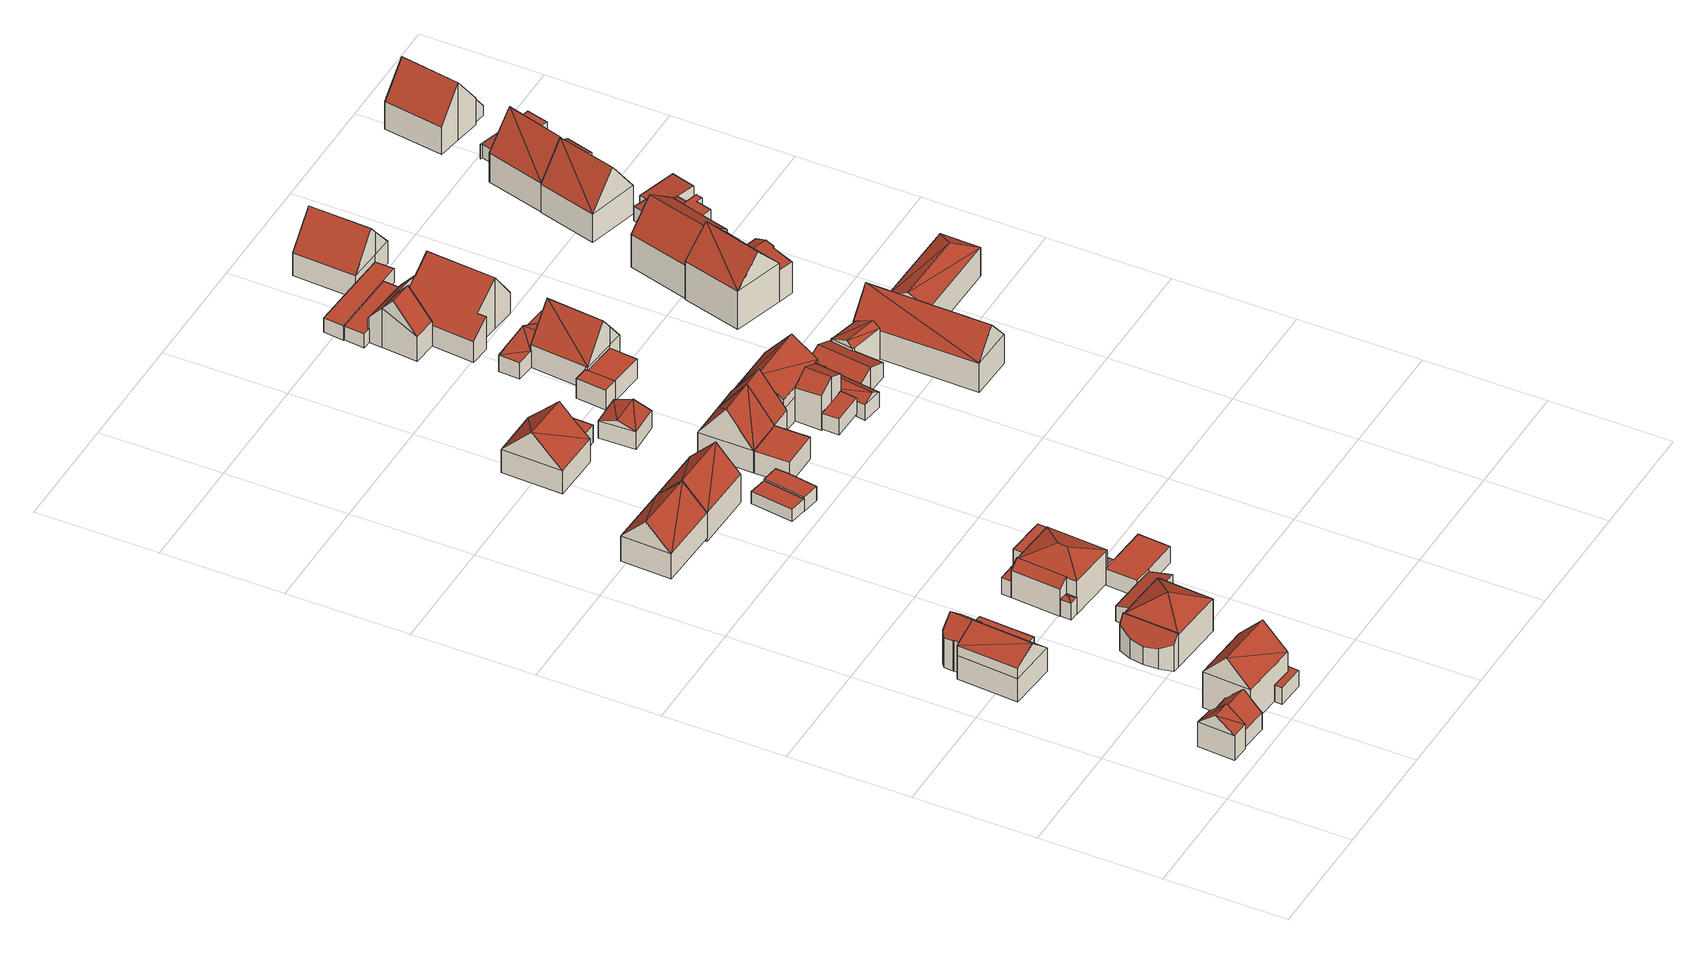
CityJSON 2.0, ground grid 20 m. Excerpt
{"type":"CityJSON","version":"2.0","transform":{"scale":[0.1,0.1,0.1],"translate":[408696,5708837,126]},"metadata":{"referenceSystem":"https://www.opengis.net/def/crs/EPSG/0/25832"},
"CityObjects":{
"building1":{"type":"Building","attributes":{"Gemeindeschluessel":"05978036","Geometrietyp2DReferenz":"3000","function":"31001_2460","roofType":"5000","measuredHeight":6.99},"geometry":[{"type":"MultiSurface","lod":"2","boundaries":[[[0,1,2,3]],[[1,4,5,2]],[[4,6,7,5]],[[6,0,3,7]],[[1,8,4]],[[8,1,9]],[[9,6,8]],[[6,9,0]],[[6,4,8]],[[1,0,9]],[[3,2,5,7]]],"semantics":{"surfaces":[{"type":"WallSurface"},{"type":"RoofSurface"},{"type":"GroundSurface"}],"values":[0,0,0,0,1,1,1,1,0,0,2]}}]},
"building2":{"type":"Building","attributes":{"Gemeindeschluessel":"05978036","Geometrietyp2DReferenz":"3000","function":"31001_2460","roofType":"5000","measuredHeight":6.03},"geometry":[{"type":"MultiSurface","lod":"2","boundaries":[[[10,11,5,12]],[[11,13,14,5]],[[13,15,16,14]],[[15,17,18,16]],[[17,19,20,18]],[[19,21,22,20]],[[21,10,12,22]],[[23,17,15,13,11,24]],[[21,19,23,24,10]],[[11,10,24]],[[19,17,23]],[[12,5,14,16,18,20,22]]],"semantics":{"surfaces":[{"type":"WallSurface"},{"type":"RoofSurface"},{"type":"GroundSurface"}],"values":[0,0,0,0,0,0,0,1,1,0,0,2]}}]},
"building3":{"type":"Building","attributes":{"Gemeindeschluessel":"05978036","Geometrietyp2DReferenz":"3000","function":"31001_1000"},"children":["building3-1","building3-2"]},
"building3-1":{"type":"BuildingPart","attributes":{"roofType":"3100","measuredHeight":7.99},"parents":["building3"],"geometry":[{"type":"MultiSurface","lod":"2","boundaries":[[[25,26,27,28]],[[26,29,30,27]],[[29,31,32,30]],[[31,33,34,32]],[[35,36,37,38]],[[36,25,28,37]],[[39,26,25,36,40]],[[26,39,41]],[[42,41,39,43,44,45]],[[41,42,46]],[[26,41,46,29]],[[29,46,42,31]],[[31,42,45,47,33]],[[35,40,36]],[[28,27,30,32,34,48,38,37]],[[48,34,33,49]],[[38,48,49,35]],[[45,44,47]],[[44,43,49,33,47]],[[49,43,39,40,35]]],"semantics":{"surfaces":[{"type":"WallSurface"},{"type":"RoofSurface"},{"type":"GroundSurface"},{"type":"ClosureSurface"}],"values":[0,0,0,0,0,0,1,1,1,1,0,0,0,0,2,3,3,0,3,3]}}]},
"building3-2":{"type":"BuildingPart","attributes":{"roofType":"5000","measuredHeight":8.1},"parents":["building3"],"geometry":[{"type":"MultiSurface","lod":"2","boundaries":[[[47,50,51,34,33]],[[50,52,53,51]],[[52,54,55,53]],[[54,56,57,55]],[[56,58,59,57]],[[58,60,61,59]],[[60,62,40,35,38,61]],[[58,56,54,52,50,47,44,63]],[[63,62,60,58]],[[48,34,51,53,55,57,59,61,38]],[[44,43,63]],[[33,34,48,49]],[[47,33,49,43,44]],[[43,39,40,62,63]],[[38,35,49,48]],[[43,49,35,40,39]]],"semantics":{"surfaces":[{"type":"WallSurface"},{"type":"RoofSurface"},{"type":"GroundSurface"},{"type":"ClosureSurface"}],"values":[0,0,0,0,0,0,0,1,1,2,0,3,3,0,3,3]}}]},
"building4":{"type":"Building","attributes":{"Gemeindeschluessel":"05978036","Geometrietyp2DReferenz":"3000","function":"31001_1000"},"children":["building4-1","building4-2"]},
"building4-1":{"type":"BuildingPart","attributes":{"roofType":"5000","measuredHeight":10.74},"parents":["building4"],"geometry":[{"type":"MultiSurface","lod":"2","boundaries":[[[64,65,66,67]],[[65,68,69,66]],[[70,68,65,71]],[[71,72,70]],[[72,71,64]],[[65,64,71]],[[72,68,70]],[[73,74,67,66,69,75]],[[67,74,76,77,72,64]],[[74,73,77,76]],[[77,78,75,69,68,72]],[[77,73,75,78]]],"semantics":{"surfaces":[{"type":"WallSurface"},{"type":"RoofSurface"},{"type":"GroundSurface"},{"type":"ClosureSurface"}],"values":[0,0,1,1,1,0,0,2,0,3,0,3]}}]},
"building4-2":{"type":"BuildingPart","attributes":{"roofType":"1000","measuredHeight":3.03},"parents":["building4"],"geometry":[{"type":"MultiSurface","lod":"2","boundaries":[[[79,76,74,80]],[[78,81,82,75]],[[81,83,84,82]],[[83,79,80,84]],[[83,81,78,77,76,79]],[[80,74,73,75,82,84]],[[73,74,76,77]],[[75,73,77,78]]],"semantics":{"surfaces":[{"type":"WallSurface"},{"type":"RoofSurface"},{"type":"GroundSurface"},{"type":"ClosureSurface"}],"values":[0,0,0,0,1,2,3,3]}}]},
"building5":{"type":"Building","attributes":{"Gemeindeschluessel":"05978036","Geometrietyp2DReferenz":"3000","function":"31001_2460","roofType":"1000","measuredHeight":2.76},"geometry":[{"type":"MultiSurface","lod":"2","boundaries":[[[85,86,87,88]],[[86,89,90,87]],[[89,91,92,90]],[[91,93,94,92]],[[93,85,88,94]],[[93,91,89,86,85]],[[88,87,90,92,94]]],"semantics":{"surfaces":[{"type":"WallSurface"},{"type":"RoofSurface"},{"type":"GroundSurface"}],"values":[0,0,0,0,0,1,2]}}]},
"building6":{"type":"Building","attributes":{"Gemeindeschluessel":"05978036","Geometrietyp2DReferenz":"3000","function":"51009_1610","roofType":"2100","measuredHeight":6.32},"geometry":[{"type":"MultiSurface","lod":"2","boundaries":[[[95,96,97,98]],[[96,99,100,97]],[[99,101,102,100]],[[101,103,104,102]],[[103,105,106,104]],[[105,107,108,106]],[[107,95,98,108]],[[107,105,103,101,99,96,95]],[[98,97,100,102,104,106,108]]],"semantics":{"surfaces":[{"type":"WallSurface"},{"type":"RoofSurface"},{"type":"GroundSurface"}],"values":[0,0,0,0,0,0,0,1,2]}}]},
"building7":{"type":"Building","attributes":{"Gemeindeschluessel":"05978036","Geometrietyp2DReferenz":"3000","function":"31001_1000","roofType":"5000","measuredHeight":8.62},"geometry":[{"type":"MultiSurface","lod":"2","boundaries":[[[109,110,111,112]],[[110,113,108,111]],[[113,114,106,108]],[[114,115,116,106]],[[115,117,118,116]],[[117,109,112,118]],[[119,120,113]],[[114,119,117,115]],[[119,114,120]],[[110,109,117]],[[110,117,119]],[[110,119,113]],[[113,120,114]],[[112,111,108,106,116,118]]],"semantics":{"surfaces":[{"type":"WallSurface"},{"type":"RoofSurface"},{"type":"GroundSurface"}],"values":[0,0,0,0,0,0,1,1,1,1,1,1,0,2]}}]},
"building8":{"type":"Building","attributes":{"Gemeindeschluessel":"05978036","Geometrietyp2DReferenz":"3000","function":"51009_1610","roofType":"5000","measuredHeight":3.43},"geometry":[{"type":"MultiSurface","lod":"2","boundaries":[[[121,122,123,124]],[[122,125,126,123]],[[125,127,128,126]],[[127,121,124,128]],[[129,127,125]],[[130,129,125,122]],[[130,122,121]],[[129,130,121,127]],[[124,123,126,128]]],"semantics":{"surfaces":[{"type":"WallSurface"},{"type":"RoofSurface"},{"type":"GroundSurface"}],"values":[0,0,0,0,1,1,1,1,2]}}]},
"building9":{"type":"Building","attributes":{"Gemeindeschluessel":"05978036","Geometrietyp2DReferenz":"3000","function":"31001_1000","roofType":"3100","measuredHeight":8.81},"geometry":[{"type":"MultiSurface","lod":"2","boundaries":[[[131,132,133,134]],[[132,135,136,133]],[[135,137,138,136]],[[137,131,134,138]],[[135,132,139]],[[131,137,140]],[[132,140,139]],[[140,132,131]],[[137,139,140]],[[139,137,135]],[[134,133,136,138]]],"semantics":{"surfaces":[{"type":"WallSurface"},{"type":"RoofSurface"},{"type":"GroundSurface"}],"values":[0,0,0,0,0,0,1,1,1,1,2]}}]},
"building10":{"type":"Building","attributes":{"Gemeindeschluessel":"05978036","Geometrietyp2DReferenz":"3000","function":"31001_2460","roofType":"2100","measuredHeight":3.81},"geometry":[{"type":"MultiSurface","lod":"2","boundaries":[[[141,142,143,144]],[[142,145,146,143]],[[145,147,148,146]],[[147,149,150,148]],[[149,151,152,150]],[[151,153,154,152]],[[153,141,144,154]],[[153,151,149,147,145,142,141]],[[144,143,146,148,150,152,154]]],"semantics":{"surfaces":[{"type":"WallSurface"},{"type":"RoofSurface"},{"type":"GroundSurface"}],"values":[0,0,0,0,0,0,0,1,2]}}]},
"building11":{"type":"Building","attributes":{"Gemeindeschluessel":"05978036","Geometrietyp2DReferenz":"3000","function":"51009_1610","roofType":"1000","measuredHeight":3.03},"geometry":[{"type":"MultiSurface","lod":"2","boundaries":[[[155,156,157,158]],[[156,159,160,157]],[[159,161,162,160]],[[161,163,164,162]],[[163,155,158,164]],[[163,161,159,156,155]],[[158,157,160,162,164]]],"semantics":{"surfaces":[{"type":"WallSurface"},{"type":"RoofSurface"},{"type":"GroundSurface"}],"values":[0,0,0,0,0,1,2]}}]},
"building12":{"type":"Building","attributes":{"Gemeindeschluessel":"05978036","Geometrietyp2DReferenz":"3000","function":"31001_1000"},"children":["building12-1","building12-2","building12-3","building12-4"]},
"building12-1":{"type":"BuildingPart","attributes":{"roofType":"1000","measuredHeight":5.88},"parents":["building12"],"geometry":[{"type":"MultiSurface","lod":"2","boundaries":[[[165,166,160,162]],[[166,167,168,160]],[[167,169,170,168]],[[169,167,166,165]],[[162,160,168,170]],[[162,170,169,165]]],"semantics":{"surfaces":[{"type":"WallSurface"},{"type":"RoofSurface"},{"type":"GroundSurface"},{"type":"ClosureSurface"}],"values":[0,0,0,1,2,3]}}]},
"building12-2":{"type":"BuildingPart","attributes":{"roofType":"5000","measuredHeight":7.64},"parents":["building12"],"geometry":[{"type":"MultiSurface","lod":"2","boundaries":[[[171,172,173,174]],[[172,175,176,173]],[[177,178,165,162,164]],[[179,171,174,180,181]],[[182,183,178,177]],[[177,175,172,184,182]],[[184,172,171,179]],[[182,184,179,183]],[[174,173,176,164,162,170,180]],[[164,176,175,177]],[[169,165,178,183]],[[169,185,170,162,165]],[[181,185,169,183,179]],[[181,180,170,185]]],"semantics":{"surfaces":[{"type":"WallSurface"},{"type":"RoofSurface"},{"type":"GroundSurface"},{"type":"ClosureSurface"}],"values":[0,0,0,0,1,1,1,1,2,3,0,3,0,3]}}]},
"building12-3":{"type":"BuildingPart","attributes":{"roofType":"5000","measuredHeight":3.65},"parents":["building12"],"geometry":[{"type":"MultiSurface","lod":"2","boundaries":[[[186,181,180,187]],[[185,188,189,170]],[[188,186,187,189]],[[190,188,185]],[[191,190,185,181]],[[191,181,186]],[[190,191,186,188]],[[187,180,170,189]],[[170,180,181,185]]],"semantics":{"surfaces":[{"type":"WallSurface"},{"type":"RoofSurface"},{"type":"GroundSurface"},{"type":"ClosureSurface"}],"values":[0,0,0,1,1,1,1,2,3]}}]},
"building12-4":{"type":"BuildingPart","attributes":{"roofType":"2100","measuredHeight":6.14},"parents":["building12"],"geometry":[{"type":"MultiSurface","lod":"2","boundaries":[[[192,193,158,194]],[[193,195,177,164,158]],[[196,192,194,176,175]],[[196,195,193,192]],[[194,158,164,176]],[[196,175,177,195]],[[175,176,164,177]]],"semantics":{"surfaces":[{"type":"WallSurface"},{"type":"RoofSurface"},{"type":"GroundSurface"},{"type":"ClosureSurface"}],"values":[0,0,0,1,2,0,3]}}]},
"building13":{"type":"Building","attributes":{"Gemeindeschluessel":"05978036","Geometrietyp2DReferenz":"3000","function":"31001_2460","roofType":"1000","measuredHeight":3},"geometry":[{"type":"MultiSurface","lod":"2","boundaries":[[[197,198,199,200]],[[198,201,202,199]],[[201,203,204,202]],[[203,205,206,204]],[[205,207,208,206]],[[207,209,210,208]],[[209,197,200,210]],[[209,207,205,203,201,198,197]],[[200,199,202,204,206,208,210]]],"semantics":{"surfaces":[{"type":"WallSurface"},{"type":"RoofSurface"},{"type":"GroundSurface"}],"values":[0,0,0,0,0,0,0,1,2]}}]},
"building14":{"type":"Building","attributes":{"Gemeindeschluessel":"05978036","Geometrietyp2DReferenz":"3000","function":"31001_1000","roofType":"3100","measuredHeight":9.43},"geometry":[{"type":"MultiSurface","lod":"2","boundaries":[[[137,211,212,213]],[[211,214,215,212]],[[214,131,216,215]],[[131,137,213,216]],[[214,211,217]],[[137,131,218]],[[211,218,217]],[[218,211,137]],[[131,217,218]],[[217,131,214]],[[213,212,215,216]]],"semantics":{"surfaces":[{"type":"WallSurface"},{"type":"RoofSurface"},{"type":"GroundSurface"}],"values":[0,0,0,0,0,0,1,1,1,1,2]}}]},
"building15":{"type":"Building","attributes":{"Gemeindeschluessel":"05978036","Geometrietyp2DReferenz":"3000","function":"51009_1610","roofType":"1000","measuredHeight":3.35},"geometry":[{"type":"MultiSurface","lod":"2","boundaries":[[[219,220,221,168]],[[220,222,189,221]],[[222,223,170,189]],[[223,219,168,170]],[[223,222,220,219]],[[168,221,189,170]]],"semantics":{"surfaces":[{"type":"WallSurface"},{"type":"RoofSurface"},{"type":"GroundSurface"}],"values":[0,0,0,0,1,2]}}]},
"building16":{"type":"Building","attributes":{"Gemeindeschluessel":"05978036","Geometrietyp2DReferenz":"3000","function":"31001_2460","roofType":"1000","measuredHeight":2.25},"geometry":[{"type":"MultiSurface","lod":"2","boundaries":[[[224,225,226,227]],[[225,228,229,226]],[[228,230,231,229]],[[230,224,227,231]],[[230,228,225,224]],[[227,226,229,231]]],"semantics":{"surfaces":[{"type":"WallSurface"},{"type":"RoofSurface"},{"type":"GroundSurface"}],"values":[0,0,0,0,1,2]}}]},
"building17":{"type":"Building","attributes":{"Gemeindeschluessel":"05978036","Geometrietyp2DReferenz":"3000","function":"31001_1000","roofType":"5000","measuredHeight":9.15},"geometry":[{"type":"MultiSurface","lod":"2","boundaries":[[[232,233,234,235]],[[233,236,237,234]],[[236,238,239,237]],[[238,240,241,239]],[[240,242,243,241]],[[242,232,235,243]],[[244,245,236,246]],[[246,236,233]],[[242,247,244,246]],[[242,246,232]],[[240,247,242]],[[238,245,244,247,240]],[[236,245,238]],[[232,246,233]],[[235,234,237,239,241,243]]],"semantics":{"surfaces":[{"type":"WallSurface"},{"type":"RoofSurface"},{"type":"GroundSurface"}],"values":[0,0,0,0,0,0,1,1,1,1,0,0,0,0,2]}}]},
"building18":{"type":"Building","attributes":{"Gemeindeschluessel":"05978036","Geometrietyp2DReferenz":"3000","function":"31001_2460","roofType":"1000","measuredHeight":2.6},"geometry":[{"type":"MultiSurface","lod":"2","boundaries":[[[248,249,250,251]],[[249,252,253,250]],[[252,254,255,253]],[[254,256,257,255]],[[256,248,251,257]],[[256,254,252,249,248]],[[251,250,253,255,257]]],"semantics":{"surfaces":[{"type":"WallSurface"},{"type":"RoofSurface"},{"type":"GroundSurface"}],"values":[0,0,0,0,0,1,2]}}]},
"building19":{"type":"Building","attributes":{"Gemeindeschluessel":"05978036","Geometrietyp2DReferenz":"3000","function":"31001_2460","roofType":"1000","measuredHeight":3.25},"geometry":[{"type":"MultiSurface","lod":"2","boundaries":[[[258,259,260,261]],[[259,262,263,260]],[[262,264,265,263]],[[264,258,261,265]],[[264,262,259,258]],[[261,260,263,265]]],"semantics":{"surfaces":[{"type":"WallSurface"},{"type":"RoofSurface"},{"type":"GroundSurface"}],"values":[0,0,0,0,1,2]}}]},
"building20":{"type":"Building","attributes":{"Gemeindeschluessel":"05978036","Geometrietyp2DReferenz":"3000","function":"31001_1310","roofType":"3100","measuredHeight":4.3},"geometry":[{"type":"MultiSurface","lod":"2","boundaries":[[[266,267,268,269]],[[267,270,271,268]],[[270,272,273,271]],[[272,266,269,273]],[[270,267,274]],[[266,272,275]],[[275,267,266]],[[267,275,274]],[[272,274,275]],[[274,272,270]],[[269,268,271,273]]],"semantics":{"surfaces":[{"type":"WallSurface"},{"type":"RoofSurface"},{"type":"GroundSurface"}],"values":[0,0,0,0,0,0,1,1,1,1,2]}}]},
"building21":{"type":"Building","attributes":{"Gemeindeschluessel":"05978036","Geometrietyp2DReferenz":"3000","function":"31001_1000"},"children":["building21-1","building21-2","building21-3"]},
"building21-1":{"type":"BuildingPart","attributes":{"roofType":"3100","measuredHeight":9.91},"parents":["building21"],"geometry":[{"type":"MultiSurface","lod":"2","boundaries":[[[276,277,278,279]],[[277,280,281,278]],[[280,282,283,281]],[[282,284,285,283]],[[284,286,287,285]],[[280,277,276,288]],[[288,286,284,282,280]],[[287,289,279,278,281,283,285]],[[289,287,286,290]],[[290,286,288]],[[289,290,276,279]],[[276,290,288]]],"semantics":{"surfaces":[{"type":"WallSurface"},{"type":"RoofSurface"},{"type":"GroundSurface"},{"type":"ClosureSurface"}],"values":[0,0,0,0,0,1,1,2,3,3,3,3]}}]},
"building21-2":{"type":"BuildingPart","attributes":{"roofType":"3100","measuredHeight":9.91},"parents":["building21"],"geometry":[{"type":"MultiSurface","lod":"2","boundaries":[[[291,276,279,292]],[[293,291,292,294]],[[291,293,295]],[[276,295,288]],[[295,276,291]],[[293,288,295]],[[288,293,286]],[[292,279,289,287,294]],[[287,289,290,286]],[[289,279,276,290]],[[286,293,294,287]],[[286,290,288]],[[288,290,276]]],"semantics":{"surfaces":[{"type":"WallSurface"},{"type":"RoofSurface"},{"type":"GroundSurface"},{"type":"ClosureSurface"}],"values":[0,0,0,1,1,1,1,2,3,3,3,3,3]}}]},
"building21-3":{"type":"BuildingPart","attributes":{"roofType":"1000","measuredHeight":4.01},"parents":["building21"],"geometry":[{"type":"MultiSurface","lod":"2","boundaries":[[[286,296,297,287]],[[296,298,299,297]],[[298,293,294,299]],[[293,298,296,286]],[[287,297,299,294]],[[293,286,287,294]]],"semantics":{"surfaces":[{"type":"WallSurface"},{"type":"RoofSurface"},{"type":"GroundSurface"},{"type":"ClosureSurface"}],"values":[0,0,0,1,2,3]}}]},
"building22":{"type":"Building","attributes":{"Gemeindeschluessel":"05978036","Geometrietyp2DReferenz":"3000","function":"51009_1610","roofType":"1000","measuredHeight":2.91},"geometry":[{"type":"MultiSurface","lod":"2","boundaries":[[[300,301,302,303]],[[301,304,305,302]],[[304,306,307,305]],[[306,300,303,307]],[[306,304,301,300]],[[303,302,305,307]]],"semantics":{"surfaces":[{"type":"WallSurface"},{"type":"RoofSurface"},{"type":"GroundSurface"}],"values":[0,0,0,0,1,2]}}]},
"building23":{"type":"Building","attributes":{"Gemeindeschluessel":"05978036","Geometrietyp2DReferenz":"3000","function":"31001_1000"},"children":["building23-1","building23-2"]},
"building23-1":{"type":"BuildingPart","attributes":{"roofType":"3100","measuredHeight":7.7},"parents":["building23"],"geometry":[{"type":"MultiSurface","lod":"2","boundaries":[[[308,309,310,311,312]],[[309,313,314,310]],[[313,315,316,314]],[[315,317,318,316]],[[317,319,320,318]],[[319,321,322,320]],[[321,323,324,322]],[[323,325,326,327,324]],[[321,319,317,315,313,309,308,328,329]],[[329,330,325,323,321]],[[331,311,310,314,316,318,320,322,324,327]],[[328,332,329]],[[312,311,331,333]],[[308,312,333,332,328]],[[332,330,329]],[[327,326,333,331]],[[333,326,325,330,332]]],"semantics":{"surfaces":[{"type":"WallSurface"},{"type":"RoofSurface"},{"type":"GroundSurface"},{"type":"ClosureSurface"}],"values":[0,0,0,0,0,0,0,0,1,1,2,0,3,3,0,3,3]}}]},
"building23-2":{"type":"BuildingPart","attributes":{"roofType":"3100","measuredHeight":9.23},"parents":["building23"],"geometry":[{"type":"MultiSurface","lod":"2","boundaries":[[[334,335,336,337]],[[335,338,339,336]],[[338,312,311,339]],[[326,340,341,327]],[[340,342,343,341]],[[342,334,337,343]],[[344,342,345]],[[342,344,334]],[[345,346,344]],[[346,345,347,348,330,332,328,349,350]],[[335,346,350,338]],[[338,350,349,308,312]],[[326,325,348,347,340]],[[340,347,345,342]],[[334,344,346,335]],[[337,336,339,311,331,327,341,343]],[[331,311,312,333]],[[327,331,333,326]],[[348,325,330]],[[328,308,349]],[[332,333,312,308,328]],[[333,332,330,325,326]]],"semantics":{"surfaces":[{"type":"WallSurface"},{"type":"RoofSurface"},{"type":"GroundSurface"},{"type":"ClosureSurface"}],"values":[0,0,0,0,0,0,1,1,1,1,0,0,0,0,0,2,3,3,0,0,3,3]}}]},
"building24":{"type":"Building","attributes":{"Gemeindeschluessel":"05978036","Geometrietyp2DReferenz":"3000","function":"31001_1000"},"children":["building24-1","building24-2","building24-3"]},
"building24-1":{"type":"BuildingPart","attributes":{"roofType":"3100","measuredHeight":9.7},"parents":["building24"],"geometry":[{"type":"MultiSurface","lod":"2","boundaries":[[[351,352,353,354,355]],[[356,357,358,359,360]],[[357,361,362,358]],[[361,363,364,362]],[[363,365,366,364]],[[365,351,355,366]],[[365,367,368,369]],[[369,370,351,365]],[[368,361,357,356,371]],[[371,369,368]],[[352,370,369,371]],[[351,370,352]],[[363,367,365]],[[361,368,367,363]],[[355,354,372,359,358,362,364,366]],[[353,352,371,373]],[[373,372,354,353]],[[360,373,371,356]],[[359,372,373,360]]],"semantics":{"surfaces":[{"type":"WallSurface"},{"type":"RoofSurface"},{"type":"GroundSurface"},{"type":"ClosureSurface"}],"values":[0,0,0,0,0,0,1,1,1,1,0,0,0,0,2,0,3,0,3]}}]},
"building24-2":{"type":"BuildingPart","attributes":{"roofType":"1000","measuredHeight":3.6},"parents":["building24"],"geometry":[{"type":"MultiSurface","lod":"2","boundaries":[[[374,375,376,377]],[[375,360,359,376]],[[378,374,377,379]],[[378,373,360,375,374]],[[377,376,359,372,379]],[[372,359,360,373]],[[379,372,373,378]]],"semantics":{"surfaces":[{"type":"WallSurface"},{"type":"RoofSurface"},{"type":"GroundSurface"},{"type":"ClosureSurface"}],"values":[0,0,0,1,2,3,3]}}]},
"building24-3":{"type":"BuildingPart","attributes":{"roofType":"1000","measuredHeight":3.6},"parents":["building24"],"geometry":[{"type":"MultiSurface","lod":"2","boundaries":[[[353,380,381,354]],[[380,378,379,381]],[[373,378,380,353]],[[354,381,379,372]],[[373,372,379,378]],[[354,372,373,353]]],"semantics":{"surfaces":[{"type":"WallSurface"},{"type":"RoofSurface"},{"type":"GroundSurface"},{"type":"ClosureSurface"}],"values":[0,0,1,2,3,3]}}]},
"building25":{"type":"Building","attributes":{"Gemeindeschluessel":"05978036","Geometrietyp2DReferenz":"3000","function":"31001_2460","roofType":"5000","measuredHeight":3.93},"geometry":[{"type":"MultiSurface","lod":"2","boundaries":[[[382,383,384,385]],[[383,386,387,384]],[[386,388,389,387]],[[388,390,391,389]],[[390,392,393,391]],[[392,394,395,393]],[[394,382,385,395]],[[383,396,397,386]],[[397,396,398,394]],[[394,392,390,388,397]],[[382,398,396,383]],[[394,398,382]],[[386,397,388]],[[385,384,387,389,391,393,395]]],"semantics":{"surfaces":[{"type":"WallSurface"},{"type":"RoofSurface"},{"type":"GroundSurface"}],"values":[0,0,0,0,0,0,0,1,1,1,0,0,0,2]}}]},
"building26":{"type":"Building","attributes":{"Gemeindeschluessel":"05978036","Geometrietyp2DReferenz":"3000","function":"31001_2460","roofType":"5000","measuredHeight":3.74},"geometry":[{"type":"MultiSurface","lod":"2","boundaries":[[[399,400,401,358]],[[400,402,403,401]],[[402,404,405,403]],[[404,406,407,405]],[[406,408,409,407]],[[408,410,364,409]],[[410,411,362,364]],[[411,399,358,362]],[[408,404,410]],[[404,408,406]],[[412,410,404]],[[410,412,413]],[[412,411,413]],[[402,411,412]],[[402,399,411]],[[399,402,400]],[[404,402,412]],[[411,410,413]],[[358,401,403,405,407,409,364,362]]],"semantics":{"surfaces":[{"type":"WallSurface"},{"type":"RoofSurface"},{"type":"GroundSurface"}],"values":[0,0,0,0,0,0,0,0,1,1,1,1,1,1,1,1,0,0,2]}}]},
"building27":{"type":"Building","attributes":{"Gemeindeschluessel":"05978036","Geometrietyp2DReferenz":"3000","function":"31001_2460","roofType":"1000","measuredHeight":2.52},"geometry":[{"type":"MultiSurface","lod":"2","boundaries":[[[414,415,416,417]],[[415,418,419,416]],[[418,420,421,419]],[[420,422,423,421]],[[422,424,425,423]],[[424,426,427,425]],[[426,428,429,427]],[[428,414,417,429]],[[428,426,424,422,420,418,415,414]],[[417,416,419,421,423,425,427,429]]],"semantics":{"surfaces":[{"type":"WallSurface"},{"type":"RoofSurface"},{"type":"GroundSurface"}],"values":[0,0,0,0,0,0,0,0,1,2]}}]},
"building28":{"type":"Building","attributes":{"Gemeindeschluessel":"05978036","Geometrietyp2DReferenz":"3000","function":"31001_1000"},"children":["building28-1","building28-2","building28-3","building28-4"]},
"building28-1":{"type":"BuildingPart","attributes":{"roofType":"3100","measuredHeight":9.31},"parents":["building28"],"geometry":[{"type":"MultiSurface","lod":"2","boundaries":[[[430,431,432,433,434]],[[431,435,436,432]],[[435,437,438,436]],[[437,439,440,438]],[[439,441,442,440]],[[441,443,444,442]],[[445,446,419,421,447]],[[446,448,449,419]],[[448,450,451,449]],[[450,452,453,454,451]],[[448,446,445,447,455,443,441,439,437,435]],[[435,431,430,452,450,448]],[[433,432,436,438,440,442,444,456,421,419,449,451,454]],[[455,456,444,443]],[[421,456,455,447]],[[434,453,452,430]],[[434,433,454,453]]],"semantics":{"surfaces":[{"type":"WallSurface"},{"type":"RoofSurface"},{"type":"GroundSurface"},{"type":"ClosureSurface"}],"values":[0,0,0,0,0,0,0,0,0,0,1,1,2,3,3,0,3]}}]},
"building28-2":{"type":"BuildingPart","attributes":{"roofType":"3100","measuredHeight":9.44},"parents":["building28"],"geometry":[{"type":"MultiSurface","lod":"2","boundaries":[[[457,458,459,444,443]],[[458,460,461,459]],[[460,458,462]],[[457,463,464]],[[458,457,464,462]],[[463,460,462,464]],[[444,459,461,456]],[[461,460,463,455,456]],[[457,443,455,463]],[[443,444,456,455]]],"semantics":{"surfaces":[{"type":"WallSurface"},{"type":"RoofSurface"},{"type":"GroundSurface"},{"type":"ClosureSurface"}],"values":[0,0,0,0,1,1,2,3,0,3]}}]},
"building28-3":{"type":"BuildingPart","attributes":{"roofType":"2100","measuredHeight":7.21},"parents":["building28"],"geometry":[{"type":"MultiSurface","lod":"2","boundaries":[[[465,447,421,423]],[[466,427,461,460]],[[466,467,425,427]],[[467,465,423,425]],[[467,466,460,463,447,465]],[[423,421,456,461,427,425]],[[455,447,463]],[[456,421,447,455]],[[460,461,456,455,463]]],"semantics":{"surfaces":[{"type":"WallSurface"},{"type":"RoofSurface"},{"type":"GroundSurface"},{"type":"ClosureSurface"}],"values":[0,0,0,0,1,2,0,3,3]}}]},
"building28-4":{"type":"BuildingPart","attributes":{"roofType":"1000","measuredHeight":3.68},"parents":["building28"],"geometry":[{"type":"MultiSurface","lod":"2","boundaries":[[[468,434,433,469]],[[453,470,471,454]],[[470,468,469,471]],[[470,453,434,468]],[[469,433,454,471]],[[454,433,434,453]]],"semantics":{"surfaces":[{"type":"WallSurface"},{"type":"RoofSurface"},{"type":"GroundSurface"},{"type":"ClosureSurface"}],"values":[0,0,0,1,2,3]}}]},
"building29":{"type":"Building","attributes":{"Gemeindeschluessel":"05978036","Geometrietyp2DReferenz":"3000","function":"31001_2460","roofType":"3100","measuredHeight":4.35},"geometry":[{"type":"MultiSurface","lod":"2","boundaries":[[[472,473,474,475]],[[473,476,477,474]],[[476,478,479,477]],[[478,480,481,479]],[[480,482,483,481]],[[482,484,485,483]],[[484,486,487,485]],[[486,488,489,487]],[[488,490,491,489]],[[490,472,475,491]],[[486,484,482,480]],[[480,478,476,473,472,490,488,486]],[[475,474,477,479,481,483,485,487,489,491]]],"semantics":{"surfaces":[{"type":"WallSurface"},{"type":"RoofSurface"},{"type":"GroundSurface"}],"values":[0,0,0,0,0,0,0,0,0,0,1,1,2]}}]},
"building30":{"type":"Building","attributes":{"Gemeindeschluessel":"05978036","Geometrietyp2DReferenz":"3000","function":"31001_2460","roofType":"1000","measuredHeight":2.59},"geometry":[{"type":"MultiSurface","lod":"2","boundaries":[[[414,492,493,494]],[[492,495,496,493]],[[495,497,498,496]],[[497,499,500,498]],[[499,415,501,500]],[[415,414,494,501]],[[415,499,497,495,492,414]],[[494,493,496,498,500,501]]],"semantics":{"surfaces":[{"type":"WallSurface"},{"type":"RoofSurface"},{"type":"GroundSurface"}],"values":[0,0,0,0,0,0,1,2]}}]},
"building31":{"type":"Building","attributes":{"Gemeindeschluessel":"05978036","Geometrietyp2DReferenz":"3000","function":"31001_1000","roofType":"3100","measuredHeight":9.62},"geometry":[{"type":"MultiSurface","lod":"2","boundaries":[[[502,503,504,505]],[[503,506,507,504]],[[506,508,509,507]],[[508,510,511,509]],[[510,502,505,511]],[[510,512,513,502]],[[503,513,512,514,506]],[[508,514,512,510]],[[506,514,508]],[[502,513,503]],[[505,504,507,509,511]]],"semantics":{"surfaces":[{"type":"WallSurface"},{"type":"RoofSurface"},{"type":"GroundSurface"}],"values":[0,0,0,0,0,1,1,0,0,0,2]}}]},
"building32":{"type":"Building","attributes":{"Gemeindeschluessel":"05978036","Geometrietyp2DReferenz":"3000","function":"31001_1000"},"children":["building32-1","building32-2","building32-3"]},
"building32-1":{"type":"BuildingPart","attributes":{"roofType":"5000","measuredHeight":9.76},"parents":["building32"],"geometry":[{"type":"MultiSurface","lod":"2","boundaries":[[[515,516,517,518]],[[519,520,521,522]],[[520,523,524,521]],[[515,518,525,526]],[[527,523,520]],[[527,526,523]],[[528,526,527]],[[526,528,515]],[[516,527,519,529,530]],[[527,516,528]],[[516,515,528]],[[520,519,527]],[[518,517,531,532,522,521,524,525]],[[522,532,529,519]],[[531,517,516,530]],[[532,531,530,529]],[[526,525,524,523]]],"semantics":{"surfaces":[{"type":"WallSurface"},{"type":"RoofSurface"},{"type":"GroundSurface"},{"type":"ClosureSurface"}],"values":[0,0,0,0,1,1,1,1,1,1,0,0,2,0,0,3,3]}}]},
"building32-2":{"type":"BuildingPart","attributes":{"roofType":"5000","measuredHeight":7.13},"parents":["building32"],"geometry":[{"type":"MultiSurface","lod":"2","boundaries":[[[523,533,534,524]],[[533,535,536,534]],[[535,526,525,536]],[[535,533,537]],[[523,526,538]],[[523,537,533]],[[537,523,538]],[[538,535,537]],[[535,538,526]],[[524,534,536,525]],[[524,525,526,523]]],"semantics":{"surfaces":[{"type":"WallSurface"},{"type":"RoofSurface"},{"type":"GroundSurface"},{"type":"ClosureSurface"}],"values":[0,0,0,1,0,1,1,1,1,2,3]}}]},
"building32-3":{"type":"BuildingPart","attributes":{"roofType":"5000","measuredHeight":6.63},"parents":["building32"],"geometry":[{"type":"MultiSurface","lod":"2","boundaries":[[[539,540,541,542]],[[540,543,529,532,541]],[[544,545,546,531,530]],[[545,547,548,546]],[[547,539,542,548]],[[549,544,550]],[[544,549,547,545]],[[539,550,543,540]],[[550,539,549]],[[547,549,539]],[[543,550,544]],[[542,541,532,531,546,548]],[[530,529,543,544]],[[531,532,529,530]]],"semantics":{"surfaces":[{"type":"WallSurface"},{"type":"RoofSurface"},{"type":"GroundSurface"},{"type":"ClosureSurface"}],"values":[0,0,0,0,0,1,1,1,1,0,0,2,0,3]}}]},
"building33":{"type":"Building","attributes":{"Gemeindeschluessel":"05978036","Geometrietyp2DReferenz":"3000","function":"31001_1000"},"children":["building33-1","building33-2"]},
"building33-1":{"type":"BuildingPart","attributes":{"roofType":"3100","measuredHeight":11.7},"parents":["building33"],"geometry":[{"type":"MultiSurface","lod":"2","boundaries":[[[551,552,553,554,555]],[[552,556,557,553]],[[556,558,559,557]],[[558,560,561,562,559]],[[558,563,564]],[[564,551,560,558]],[[552,563,556]],[[552,564,563]],[[556,563,558]],[[551,564,552]],[[562,565,554,553,557,559]],[[555,566,561,560,551]],[[555,554,565,566]],[[565,562,561,566]]],"semantics":{"surfaces":[{"type":"WallSurface"},{"type":"RoofSurface"},{"type":"GroundSurface"},{"type":"ClosureSurface"}],"values":[0,0,0,0,1,1,1,1,0,0,2,0,3,3]}}]},
"building33-2":{"type":"BuildingPart","attributes":{"roofType":"3100","measuredHeight":6.55},"parents":["building33"],"geometry":[{"type":"MultiSurface","lod":"2","boundaries":[[[567,568,569,570]],[[568,571,572,569]],[[571,555,554,572]],[[561,573,574,562]],[[573,575,576,574]],[[575,577,578,576]],[[577,579,580,578]],[[579,567,570,580]],[[575,573,561,566]],[[566,555,571,568,567,579,577,575]],[[570,569,572,554,565,562,574,576,578,580]],[[565,554,555,566]],[[565,566,561,562]]],"semantics":{"surfaces":[{"type":"WallSurface"},{"type":"RoofSurface"},{"type":"GroundSurface"},{"type":"ClosureSurface"}],"values":[0,0,0,0,0,0,0,0,1,1,2,3,3]}}]},
"building34":{"type":"Building","attributes":{"Gemeindeschluessel":"05978036","Geometrietyp2DReferenz":"3000","function":"31001_1000","roofType":"5000","measuredHeight":10.96},"geometry":[{"type":"MultiSurface","lod":"2","boundaries":[[[581,582,583,584]],[[582,585,586,583]],[[585,587,588,586]],[[587,589,590,588]],[[589,591,592,590]],[[591,581,584,592]],[[589,587,585,593,594,591]],[[594,593,582,581]],[[585,582,593]],[[581,591,594]],[[584,583,586,588,590,592]]],"semantics":{"surfaces":[{"type":"WallSurface"},{"type":"RoofSurface"},{"type":"GroundSurface"}],"values":[0,0,0,0,0,0,1,1,0,0,2]}}]},
"building35":{"type":"Building","attributes":{"Gemeindeschluessel":"05978036","Geometrietyp2DReferenz":"3000","function":"31001_1000","roofType":"1000","measuredHeight":4.6},"geometry":[{"type":"MultiSurface","lod":"2","boundaries":[[[595,596,597,598]],[[596,599,600,597]],[[599,601,602,600]],[[601,603,604,602]],[[603,605,606,604]],[[605,595,598,606]],[[605,603,601,599,596,595]],[[598,597,600,602,604,606]]],"semantics":{"surfaces":[{"type":"WallSurface"},{"type":"RoofSurface"},{"type":"GroundSurface"}],"values":[0,0,0,0,0,0,1,2]}}]},
"building36":{"type":"Building","attributes":{"Gemeindeschluessel":"05978036","Geometrietyp2DReferenz":"3000","function":"31001_2460","roofType":"2100","measuredHeight":2.54},"geometry":[{"type":"MultiSurface","lod":"2","boundaries":[[[607,608,609,610]],[[608,611,612,609]],[[611,613,614,612]],[[613,615,616,614]],[[615,617,618,616]],[[617,619,620,618]],[[619,621,622,620]],[[621,607,610,622]],[[621,619,617,615,613,611,608,607]],[[610,609,612,614,616,618,620,622]]],"semantics":{"surfaces":[{"type":"WallSurface"},{"type":"RoofSurface"},{"type":"GroundSurface"}],"values":[0,0,0,0,0,0,0,0,1,2]}}]},
"building37":{"type":"Building","attributes":{"Gemeindeschluessel":"05978036","Geometrietyp2DReferenz":"3000","function":"31001_1000","roofType":"5000","measuredHeight":11.18},"geometry":[{"type":"MultiSurface","lod":"2","boundaries":[[[623,624,625,626]],[[624,627,628,625]],[[627,629,630,628]],[[629,631,632,630]],[[631,623,626,632]],[[633,634,627,624,623]],[[633,631,629]],[[629,634,633]],[[627,634,629]],[[631,633,623]],[[626,625,628,630,632]]],"semantics":{"surfaces":[{"type":"WallSurface"},{"type":"RoofSurface"},{"type":"GroundSurface"}],"values":[0,0,0,0,0,1,1,1,0,0,2]}}]},
"building38":{"type":"Building","attributes":{"Gemeindeschluessel":"05978036","Geometrietyp2DReferenz":"3000","function":"31001_2460","roofType":"2100","measuredHeight":2.6},"geometry":[{"type":"MultiSurface","lod":"2","boundaries":[[[635,636,637,638]],[[636,639,640,637]],[[639,641,642,640]],[[641,643,644,642]],[[643,645,646,644]],[[645,647,648,646]],[[647,635,638,648]],[[647,645,643,641,639,636,635]],[[638,637,640,642,644,646,648]]],"semantics":{"surfaces":[{"type":"WallSurface"},{"type":"RoofSurface"},{"type":"GroundSurface"}],"values":[0,0,0,0,0,0,0,1,2]}}]},
"building39":{"type":"Building","attributes":{"Gemeindeschluessel":"05978036","Geometrietyp2DReferenz":"3000","function":"31001_1000","roofType":"5000","measuredHeight":11.25},"geometry":[{"type":"MultiSurface","lod":"2","boundaries":[[[649,650,651,652]],[[650,653,654,651]],[[653,655,656,654]],[[655,657,658,656]],[[657,649,652,658]],[[650,659,660]],[[650,660,655,653]],[[659,649,657]],[[657,660,659]],[[649,659,650]],[[655,660,657]],[[652,651,654,656,658]]],"semantics":{"surfaces":[{"type":"WallSurface"},{"type":"RoofSurface"},{"type":"GroundSurface"}],"values":[0,0,0,0,0,1,1,1,1,0,0,2]}}]},
"building40":{"type":"Building","attributes":{"Gemeindeschluessel":"05978036","Geometrietyp2DReferenz":"3000","function":"31001_1000","roofType":"2100","measuredHeight":5.66},"geometry":[{"type":"MultiSurface","lod":"2","boundaries":[[[661,655,662,663]],[[655,653,664,662]],[[653,665,666,664]],[[665,667,668,666]],[[667,661,663,668]],[[667,665,653,655,661]],[[663,662,664,666,668]]],"semantics":{"surfaces":[{"type":"WallSurface"},{"type":"RoofSurface"},{"type":"GroundSurface"}],"values":[0,0,0,0,0,1,2]}}]},
"building41":{"type":"Building","attributes":{"Gemeindeschluessel":"05978036","Geometrietyp2DReferenz":"3000","function":"31001_2460","roofType":"2100","measuredHeight":2.59},"geometry":[{"type":"MultiSurface","lod":"2","boundaries":[[[669,670,671,672]],[[670,673,674,671]],[[673,675,676,674]],[[675,677,678,676]],[[677,679,680,678]],[[679,681,682,680]],[[681,683,684,682]],[[683,669,672,684]],[[683,681,679,677,675,673,670,669]],[[672,671,674,676,678,680,682,684]]],"semantics":{"surfaces":[{"type":"WallSurface"},{"type":"RoofSurface"},{"type":"GroundSurface"}],"values":[0,0,0,0,0,0,0,0,1,2]}}]},
"building42":{"type":"Building","attributes":{"Gemeindeschluessel":"05978036","Geometrietyp2DReferenz":"3000","function":"31001_1000","roofType":"3100","measuredHeight":10.45},"geometry":[{"type":"MultiSurface","lod":"2","boundaries":[[[685,686,687,688]],[[686,689,690,687]],[[689,691,692,690]],[[691,693,694,692]],[[693,695,696,694]],[[695,697,698,696]],[[697,699,700,698]],[[699,701,702,700]],[[701,703,704,702]],[[703,685,688,704]],[[699,697,695,693,691,689,686,685]],[[685,703,701,699]],[[688,687,690,692,694,696,698,700,702,704]]],"semantics":{"surfaces":[{"type":"WallSurface"},{"type":"RoofSurface"},{"type":"GroundSurface"}],"values":[0,0,0,0,0,0,0,0,0,0,1,1,2]}}]},
"building43":{"type":"Building","attributes":{"Gemeindeschluessel":"05978036","Geometrietyp2DReferenz":"3000","function":"31001_2460","roofType":"1000","measuredHeight":2.29},"geometry":[{"type":"MultiSurface","lod":"2","boundaries":[[[705,706,707,708]],[[706,709,710,707]],[[709,711,712,710]],[[711,705,708,712]],[[711,709,706,705]],[[708,707,710,712]]],"semantics":{"surfaces":[{"type":"WallSurface"},{"type":"RoofSurface"},{"type":"GroundSurface"}],"values":[0,0,0,0,1,2]}}]}
},
"vertices":[
[37,7,87],[41,68,87],[41,68,42],[37,7,42],[71,65,87],[71,65,42],[67,5,87],[67,5,42],[69,36,112],[39,38,112],
[67,8,72],[71,65,76],[67,8,42],[72,65,76],[72,65,42],[72,68,73],[72,68,42],[122,65,73],[122,65,42],[119,23,90],[119,23,42],[117,4,72],[117,4,42],[120,35,102],[69,39,102],
[92,372,89],[89,332,89],[89,332,46],[92,372,46],[9,338,89],[9,338,46],[16,438,89],[16,438,46],[29,437,89],[29,437,46],[83,433,89],[96,432,89],[96,432,46],[83,433,46],[56,435,126],[83,433,101],[49,335,126],[16,438,108],[55,435,125],[52,435,124],[29,437,114],[9,338,108],[29,437,102],[55,435,46],[55,435,89],
[30,451,102],[30,451,46],[29,451,101],[29,451,46],[30,466,101],[30,466,46],[37,472,108],[37,472,46],[58,471,127],[58,471,46],[86,469,103],[86,469,46],[83,433,103],[55,435,127],
[119,23,106],[124,102,106],[124,102,40],[119,23,40],[224,95,106],[224,95,40],[221,56,147],[122,63,147],[218,15,106],[218,15,40],[183,18,40],[221,58,40],[183,18,70],[218,15,70],[221,58,70],
[182,5,70],[182,5,40],[232,57,70],[232,57,40],[228,2,70],[228,2,40],
[92,372,71],[96,432,71],[96,432,44],[92,372,44],[98,462,71],[98,462,44],[128,460,71],[128,460,44],[122,370,71],[122,370,44],
[178,175,88],[172,197,77],[172,197,40],[178,175,40],[171,221,73],[171,221,40],[175,244,76],[175,244,40],[184,265,88],[184,265,40],[194,265,103],[194,265,40],[188,174,103],[188,174,40],
[289,257,99],[283,167,99],[283,167,40],[289,257,40],[188,174,99],[194,265,99],[239,262,99],[239,262,40],[289,258,99],[289,258,40],[238,216,126],[194,265,100],
[211,374,73],[227,372,73],[227,372,43],[211,374,43],[226,355,73],[226,355,43],[210,356,73],[210,356,43],[219,364,77],[219,370,77],
[128,894,98],[24,898,98],[24,898,52],[128,894,52],[27,980,98],[27,980,52],[131,976,98],[131,976,52],[25,939,140],[130,935,140],
[289,257,77],[289,258,76],[289,258,38],[289,257,38],[239,262,76],[239,262,38],[242,301,66],[242,301,38],[301,297,66],[301,297,38],[332,294,66],[332,294,38],[329,255,77],[329,255,38],
[217,455,72],[218,471,72],[218,471,42],[217,455,42],[251,469,72],[251,469,42],[250,453,72],[250,453,42],[233,454,72],[233,454,42],
[250,453,101],[251,469,101],[317,464,101],[317,464,42],[316,448,101],[316,448,42],
[304,349,102],[226,355,102],[226,355,42],[304,349,42],[227,372,102],[227,372,42],[233,454,102],[250,453,102],[309,349,102],[309,349,42],[309,349,73],[272,409,119],[316,448,102],[270,393,119],[316,448,73],
[325,348,73],[325,348,42],[332,447,73],[332,447,42],[324,442,79],[318,357,79],
[211,374,92],[217,455,92],[211,374,42],[233,454,104],[227,372,104],
[304,349,71],[309,349,71],[309,349,41],[304,349,41],[325,348,71],[325,348,41],[394,343,71],[394,343,41],[390,290,71],[390,290,41],[332,294,71],[332,294,41],[301,297,71],[301,297,41],
[230,973,98],[230,973,46],[131,976,46],[227,891,98],[227,891,46],[128,894,46],[229,932,141],[130,935,141],
[317,464,76],[333,463,76],[333,463,42],[332,447,76],[316,448,76],
[251,802,68],[222,807,68],[222,807,46],[251,802,46],[232,877,68],[232,877,46],[262,872,68],[262,872,46],
[126,1123,91],[129,1223,91],[129,1223,49],[126,1123,49],[210,1221,91],[210,1221,49],[209,1202,91],[209,1202,49],[207,1139,91],[207,1139,49],[207,1121,91],[207,1121,49],[208,1171,141],[209,1202,110],[128,1174,141],[207,1139,109],
[251,802,71],[262,872,71],[262,872,45],[251,802,45],[290,868,71],[290,868,45],[289,848,71],[289,848,45],[281,798,71],[281,798,45],
[207,1139,80],[209,1202,80],[209,1202,48],[207,1139,48],[251,1201,80],[251,1201,48],[249,1138,80],[249,1138,48],
[320,1081,76],[267,1078,76],[267,1078,44],[320,1081,44],[265,1138,76],[265,1138,44],[317,1140,76],[317,1140,44],[266,1108,87],[319,1110,87],
[364,996,82],[403,996,82],[403,996,42],[364,996,42],[402,951,141],[402,951,42],[402,912,88],[402,912,42],[401,907,82],[401,907,42],[363,907,82],[363,907,42],[364,951,141],[364,951,42],[364,951,82],
[300,997,82],[300,997,42],[299,907,82],[299,907,42],[300,952,141],
[363,850,82],[363,850,42],[299,850,82],[299,850,42],
[434,868,67],[491,867,67],[491,867,38],[434,868,38],[487,839,67],[487,839,38],[434,840,67],[434,840,38],
[498,910,97],[496,898,97],[496,898,36],[498,910,36],[498,910,80],[499,898,95],[499,898,36],[499,895,95],[499,895,36],[495,895,97],[495,895,36],[491,867,98],[491,867,36],[463,867,113],[463,867,36],[434,868,99],[434,868,36],[435,911,97],[435,911,80],[435,911,36],[493,910,99],[466,911,113],[438,911,99],[466,911,36],[466,911,99],[466,911,80],
[505,994,80],[504,910,80],[504,910,36],[505,994,36],[500,910,80],[500,910,36],[402,912,80],[402,912,36],[403,996,80],[403,996,36],[505,952,129],[402,954,129],[504,910,99],[402,912,99],[435,911,99],[498,910,99],[500,910,99],
[445,1196,80],[419,1198,80],[419,1198,75],[419,1198,39],[445,1196,39],[360,1207,80],[368,1297,80],[368,1297,39],[360,1207,39],[360,1207,75],[368,1298,80],[368,1298,39],[452,1291,80],[452,1291,39],[453,1291,80],[453,1291,39],[452,1291,81],[411,1294,136],[402,1200,136],[419,1198,114],[360,1203,80],[360,1203,39],[360,1203,75],
[331,1160,75],[336,1209,75],[336,1209,39],[331,1160,39],[356,1157,75],[356,1157,39],
[414,1152,75],[414,1152,39],
[499,895,61],[530,890,61],[530,890,33],[499,895,33],[520,820,61],[520,820,33],[485,825,61],[485,825,33],[487,839,61],[487,839,33],[491,867,61],[491,867,33],[495,895,61],[495,895,33],[513,893,72],[503,822,72],[499,895,63],
[368,1297,69],[337,1300,69],[337,1300,39],[339,1334,69],[339,1334,39],[414,1328,69],[414,1328,39],[414,1329,69],[414,1329,39],[455,1325,69],[455,1325,39],[452,1291,69],[368,1298,69],[405,1329,77],[403,1295,77],
[300,1561,66],[415,1557,66],[415,1557,41],[300,1561,41],[411,1496,66],[411,1496,41],[398,1497,66],[398,1497,41],[400,1521,66],[400,1521,41],[311,1529,66],[311,1529,41],[311,1526,66],[311,1526,41],[297,1527,66],[297,1527,41],
[464,1429,79],[460,1378,79],[460,1378,41],[464,1429,41],[464,1429,77],[420,1381,134],[420,1381,41],[373,1385,102],[373,1385,41],[372,1371,102],[372,1371,41],[338,1374,79],[338,1374,41],[344,1443,79],[344,1443,41],[398,1497,113],[411,1496,121],[398,1497,112],[429,1495,134],[429,1495,41],[469,1491,79],[469,1491,41],[466,1450,79],[466,1450,77],[466,1450,41],[349,1502,79],[349,1502,41],
[344,1443,86],[304,1446,86],[304,1446,41],[309,1505,113],[309,1505,41],[307,1486,135],[349,1502,113],[347,1483,135],
[400,1521,84],[311,1526,88],[311,1529,84],
[473,1428,77],[473,1428,41],[474,1449,77],[474,1449,41],
[601,938,51],[594,900,52],[594,900,23],[601,938,23],[597,899,51],[597,899,23],[593,851,50],[593,851,23],[557,853,67],[557,853,23],[530,855,54],[530,855,23],[536,946,51],[536,946,23],[569,943,67],[569,943,23],[603,941,50],[603,941,23],[603,937,50],[603,937,23],
[303,1595,66],[303,1595,40],[300,1561,40],[393,1590,66],[393,1590,40],[448,1587,66],[448,1587,40],[447,1556,66],[447,1556,40],[415,1557,40],
[398,1693,79],[488,1688,79],[488,1688,38],[398,1693,38],[483,1585,79],[483,1585,38],[448,1587,79],[448,1587,38],[393,1590,79],[393,1590,38],[438,1588,134],[443,1690,134],[448,1587,121],
[724,725,53],[650,727,53],[650,727,0],[724,725,0],[652,929,53],[726,927,53],[726,927,0],[652,929,0],[726,913,53],[726,913,0],[725,846,0],[725,846,53],[689,928,98],[686,726,98],[652,925,53],[652,887,53],[652,887,0],[652,925,0],
[884,909,53],[884,909,0],[882,844,53],[882,844,0],[850,877,72],[725,880,72],
[601,938,56],[603,937,56],[603,937,0],[601,938,0],[652,925,56],[652,887,56],[597,899,56],[597,899,0],[594,900,56],[594,900,0],[596,910,67],[652,897,67],
[688,1066,82],[606,1090,82],[606,1090,12],[688,1066,12],[688,1066,69],[632,1187,82],[632,1187,12],[716,1163,82],[716,1163,12],[708,1136,82],[708,1136,69],[708,1136,12],[674,1175,129],[647,1078,129],[703,1117,12],[703,1117,78],
[715,1063,70],[716,1063,69],[716,1063,12],[715,1063,12],[714,1058,69],[714,1058,12],[737,1128,69],[737,1128,12],[731,1109,78],[731,1109,12],[727,1094,75],[727,1094,12],[724,1094,75],[724,1094,12],
[632,1187,74],[660,1287,73],[660,1287,14],[632,1187,14],[733,1267,97],[733,1267,14],[744,1264,88],[744,1264,14],[733,1226,88],[733,1226,14],[716,1163,88],[716,1163,14],[698,1277,123],[670,1176,123],
[771,1217,64],[733,1226,64],[733,1226,18],[771,1217,18],[744,1264,64],[744,1264,18],[792,1251,64],[792,1251,18],[789,1240,64],[789,1240,18],[778,1243,64],[778,1243,18],
[733,1267,44],[742,1301,44],[742,1301,19],[733,1267,19],[739,1302,44],[739,1302,19],[739,1303,44],[739,1303,19],[743,1302,44],[743,1302,19],[801,1286,41],[801,1286,19],[792,1251,41],[792,1251,19],[744,1264,44],[744,1264,19],
[788,1434,70],[788,1433,70],[788,1433,18],[788,1434,18],[762,1336,70],[762,1336,18],[679,1358,70],[679,1358,18],[705,1454,70],[705,1454,18],[746,1444,130],[720,1347,130],
[743,1302,43],[750,1329,43],[750,1329,17],[743,1302,17],[775,1322,41],[775,1322,17],[778,1334,41],[778,1334,17],[846,1316,38],[846,1316,17],[835,1277,38],[835,1277,17],[801,1286,40],[801,1286,17],
[732,1550,72],[814,1528,72],[814,1528,19],[732,1550,19],[800,1477,72],[800,1477,19],[788,1434,72],[788,1434,19],[705,1454,72],[705,1454,19],[773,1539,131],[746,1444,131],
[788,1433,72],[788,1434,15],[788,1433,15],[800,1477,15],[822,1471,62],[822,1471,15],[810,1427,62],[810,1427,15],
[772,1584,45],[772,1585,45],[772,1585,19],[772,1584,19],[830,1573,39],[830,1573,19],[821,1541,39],[821,1541,19],[765,1556,45],[765,1556,19],[765,1558,45],[765,1558,19],[768,1557,44],[768,1557,19],[775,1583,44],[775,1583,19],
[811,1730,124],[851,1723,69],[851,1723,19],[811,1730,19],[842,1666,69],[842,1666,19],[866,1662,37],[866,1662,19],[860,1625,37],[860,1625,19],[836,1629,69],[836,1629,19],[836,1625,69],[836,1625,19],[795,1632,124],[795,1632,19],[755,1638,69],[755,1638,19],[770,1736,69],[770,1736,19],
[821,1541,37],[830,1573,37],[830,1573,14],[821,1541,14],[878,1564,37],[878,1564,14],[869,1528,37],[869,1528,14]
]}
